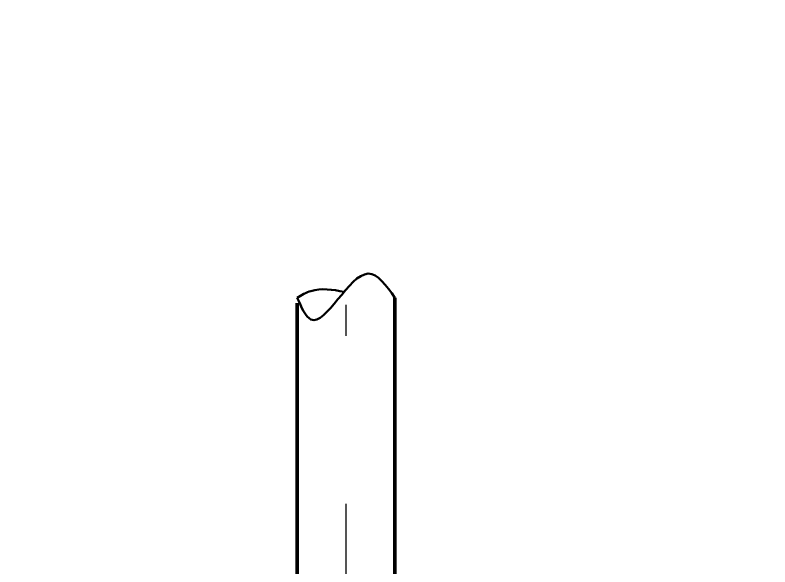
# Model space of a CAD drawing. Header units: millimetres. Extents: x -3929 to 624051, y 52832 to 514950.
# Drawn here: x 35307 to 36600, y 112664 to 113609 of the extents above; entities that cross this region are included whole.
import ezdxf

# ---------------------------------------------------------------- set-up
doc = ezdxf.new("R2010")
doc.units = ezdxf.units.MM
doc.linetypes.add('ACAD_ISO03W100', pattern=[30, 12, -18])
doc.layers.add('Отопление', color=30, linetype='Continuous')

msp = doc.modelspace()

# ---------------------------------------------------------------- linework, layer by layer
at = {"layer": 'Отопление', "color": 5, "lineweight": 50, "true_color": 0x0000ff}
for points in [[(35957.553, 112110.805), (35957.553, 113125.085)], [(35789.95, 112110.805), (35789.95, 113116.012)]]:
    msp.add_lwpolyline(points, dxfattribs=at)
at = {"layer": 'Отопление', "color": 5, "linetype": 'ACAD_ISO03W100', "lineweight": 13, "ltscale": 16, "true_color": 0x0000ff}
msp.add_lwpolyline([(35873.751, 112099.812), (35873.751, 113112.696)], dxfattribs=at)
at = {"layer": 'Отопление', "color": 5, "lineweight": 30, "true_color": 0x0000ff}
msp.add_spline([(35789.95, 113125.085), (35813.603, 113087.912), (35911.722, 113166.295), (35957.553, 113125.085)], degree=3, dxfattribs=at)
msp.add_open_spline([(35789.95, 113125.085), (35797.698, 113129.551), (35822.245, 113143.701), (35850.883, 113138.868), (35870.541, 113135.277)], degree=3, knots=[0, 0, 0, 0, 26.30410008, 83.3303981, 83.3303981, 83.3303981, 83.3303981], dxfattribs=at)

doc.saveas('drawing.dxf')
